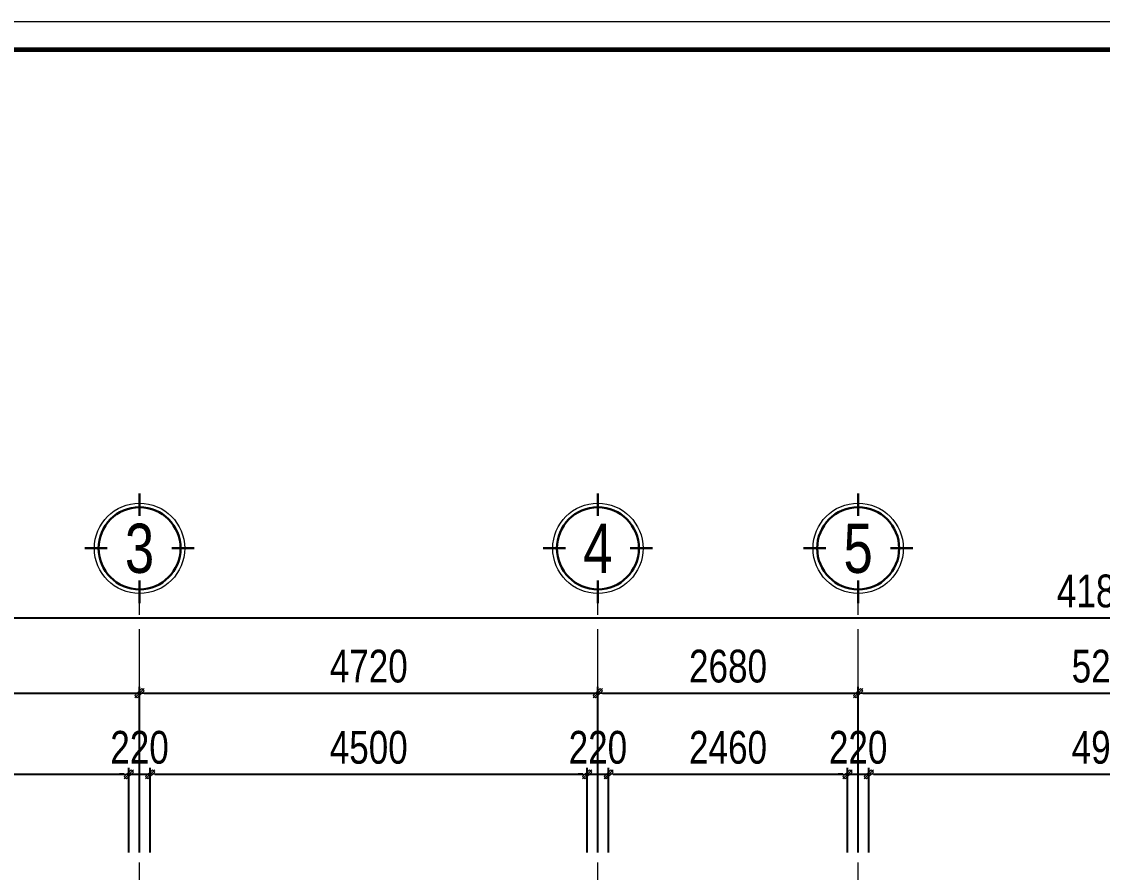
# Model space of a CAD drawing. Header units: millimetres. Extents: x 1109421 to 1726579, y -247837 to 144927.
# Drawn here: x 1557319 to 1568449, y -200406 to -191646 of the extents above; entities that cross this region are included whole.
import ezdxf
from ezdxf.enums import TextEntityAlignment as Align

# ---------------------------------------------------------------- set-up
doc = ezdxf.new("R2010")
doc.units = ezdxf.units.MM
doc.header["$LTSCALE"] = 600
doc.header["$MEASUREMENT"] = 0
doc.linetypes.add('CENTER', pattern=[2, 1.25, -0.25, 0.25, -0.25])
doc.layers.get('0').update_dxf_attribs({"lineweight": 0})
doc.layers.get('Defpoints').update_dxf_attribs({"lineweight": 0})
for name, color, linetype, lineweight in [('dim', 144, 'Continuous', 13), ('Khungten_LCDI', 7, 'Continuous', 25), ('LC ISO', 153, 'Continuous', 13), ('LC Text1', 3, 'Continuous', 20), ('truc', 76, 'CENTER', 9)]:
    doc.layers.add(name, color=color, linetype=linetype, lineweight=lineweight)
doc.styles.add('EG 1', font='VHAVANB.TTF')
doc.styles.add('HOATBIF', font='hoatbif.shx', dxfattribs={"width": 0.8})
doc.styles.add('Khungten', font='VHAVAN.TTF', dxfattribs={"width": 0.9, "height": 5000})
doc.styles.add('Tahoma', font='tahoma.ttf')
doc.styles.add('Title', font='VHBLACK.TTF')
doc.dimstyles.new('1-135', dxfattribs={"dimscale": 135, "dimtxt": 2.5, "dimasz": 0.35, "dimexe": 0.5, "dimexo": 0, "dimgap": 0.8, "dimtad": 1, "dimdec": 0, "dimzin": 0, "dimdsep": 46, "dimtxsty": 'HOATBIF', "dimblk1": 'DOT', "dimblk2": 'DOT', "dimsah": 1, "dimcen": -1, "dimdle": 1, "dimclrd": 256, "dimclre": 256, "dimclrt": 4, "dimadec": 3, "dimazin": 2, "dimtfac": 0.333333, "dimtdec": 0, "dimtix": 1, "dimtmove": 2, "dimatfit": 3, "dimldrblk": 'DOT', "dimfxl": 1, "dimtvp": 0.833333, "dimtolj": 1, "dimtzin": 0, "dimarcsym": 0})

# ---------------------------------------------------------------- blocks, each defined once
blk = doc.blocks.new('A$Cb3b0a436')
at = {"layer": 'Defpoints', "color": 0, "lineweight": 0}
blk.add_lwpolyline([(6.984, 0), (6.984, 297), (426.984, 297), (426.984, 0)], close=True, dxfattribs=at)
at = {"layer": 'Khungten_LCDI', "color": 5, "lineweight": 60}
blk.add_lwpolyline([(18.984, 2), (18.984, 295), (424.984, 295), (424.984, 2)], close=True, dxfattribs=at)
at = {"color": 7, "style": 'Khungten', "width": 0.8}
for tag, p in [('REVISION', (413.972, 41.037)), ('NGAYHT', (414.445, 32.406))]:
    blk.add_attdef(tag, text='', height=2, dxfattribs=at).set_placement(p, align=Align.CENTER)
at = {"layer": 'LC Text1', "style": 'Title', "width": 1.485915}
for tag, p, p2 in [('TENBANVE1', (388.111, 59.642), (422.376, 59.642)), ('TENBANVE2', (388.111, 52.875), (422.376, 52.875))]:
    blk.add_attdef(tag, text='', height=2.5, dxfattribs=at).set_placement(p, p2, align=Align.FIT)
at = {"layer": 'LC Text1', "style": 'Title', "width": 0.7}
blk.add_attdef('SOBANVE', text='', height=2.5, dxfattribs=at).set_placement((414.604, 9.538), align=Align.CENTER)
blk = doc.blocks.new('DOT')
at = {"layer": 'dim'}
for p, q in [((-3, 0), (3, 0)), ((-1, -1), (1, 1))]:
    blk.add_line(p, q, dxfattribs=at)
blk.add_lwpolyline([(0.5, 1), (-1, -0.5), (-0.5, -1), (1, 0.5)], close=True, dxfattribs=at)
blk = doc.blocks.new('*D1307')
at = {"layer": 'Defpoints', "color": 0, "transparency": 16777216}
for p in [(1558424, -199396), (1549104, -200201), (1558424, -200201)]:
    blk.add_point(p, dxfattribs=at)
at = {"layer": 'dim', "lineweight": -2, "transparency": 16777216}
for p, q in [((1549104, -200201), (1549104, -199329)), ((1549151, -199396), (1558377, -199396)), ((1558424, -200201), (1558424, -199329))]:
    blk.add_line(p, q, dxfattribs=at)
at = {"layer": 'dim', "lineweight": -2, "transparency": 16777216, "xscale": 47.25, "yscale": 47.25, "zscale": 47.25, "rotation": 180}
blk.add_blockref('DOT', (1549104, -199396), dxfattribs=at)
at = {"layer": 'dim', "lineweight": -2, "transparency": 16777216, "xscale": 47.25, "yscale": 47.25, "zscale": 47.25}
blk.add_blockref('DOT', (1558424, -199396), dxfattribs=at)
at = {"layer": 'dim', "color": 4, "transparency": 16777216, "insert": (1553764, -199120), "char_height": 337.5, "attachment_point": 5, "style": 'HOATBIF'}
blk.add_mtext('\\A1;9320', dxfattribs=at)
blk = doc.blocks.new('_Dot')
at = {"color": 0, "linetype": 'ByBlock', "lineweight": -2}
blk.add_line((-0.5, 0), (-1, 0), dxfattribs=at)
at = {"color": 0, "linetype": 'ByBlock', "const_width": 0.5}
blk.add_lwpolyline([(-0.25, 0, 1), (0.25, 0, 1)], format="xyb", close=True, dxfattribs=at)
blk = doc.blocks.new('*D1308')
at = {"layer": 'Defpoints', "color": 0, "transparency": 16777216}
for p in [(1558644, -199396), (1558424, -200201), (1558644, -200201)]:
    blk.add_point(p, dxfattribs=at)
at = {"layer": 'dim', "lineweight": -2, "transparency": 16777216}
for p, q in [((1558377, -199396), (1558329, -199396)), ((1558424, -200201), (1558424, -199329)), ((1558424, -199396), (1558644, -199396)), ((1558644, -200201), (1558644, -199329)), ((1558691, -199396), (1558738, -199396))]:
    blk.add_line(p, q, dxfattribs=at)
at = {"layer": 'dim', "lineweight": -2, "transparency": 16777216, "xscale": 47.25, "yscale": 47.25, "zscale": 47.25}
blk.add_blockref('DOT', (1558424, -199396), dxfattribs=at)
at = {"layer": 'dim', "lineweight": -2, "transparency": 16777216, "xscale": 47.25, "yscale": 47.25, "zscale": 47.25, "rotation": 180}
blk.add_blockref('DOT', (1558644, -199396), dxfattribs=at)
at = {"layer": 'dim', "color": 4, "transparency": 16777216, "insert": (1558534, -199120), "char_height": 337.5, "attachment_point": 5, "style": 'HOATBIF'}
blk.add_mtext('\\A1;220', dxfattribs=at)
blk = doc.blocks.new('*D1309')
at = {"layer": 'Defpoints', "color": 0, "transparency": 16777216}
for p in [(1563144, -199396), (1558644, -200201), (1563144, -200201)]:
    blk.add_point(p, dxfattribs=at)
at = {"layer": 'dim', "lineweight": -2, "transparency": 16777216}
for p, q in [((1558644, -200201), (1558644, -199329)), ((1558691, -199396), (1563097, -199396)), ((1563144, -200201), (1563144, -199329))]:
    blk.add_line(p, q, dxfattribs=at)
at = {"layer": 'dim', "lineweight": -2, "transparency": 16777216, "xscale": 47.25, "yscale": 47.25, "zscale": 47.25, "rotation": 180}
blk.add_blockref('DOT', (1558644, -199396), dxfattribs=at)
at = {"layer": 'dim', "lineweight": -2, "transparency": 16777216, "xscale": 47.25, "yscale": 47.25, "zscale": 47.25}
blk.add_blockref('DOT', (1563144, -199396), dxfattribs=at)
at = {"layer": 'dim', "color": 4, "transparency": 16777216, "insert": (1560894, -199120), "char_height": 337.5, "attachment_point": 5, "style": 'HOATBIF'}
blk.add_mtext('\\A1;4500', dxfattribs=at)
blk = doc.blocks.new('*D1310')
at = {"layer": 'Defpoints', "color": 0, "transparency": 16777216}
for p in [(1563364, -199396), (1563144, -200201), (1563364, -200201)]:
    blk.add_point(p, dxfattribs=at)
at = {"layer": 'dim', "lineweight": -2, "transparency": 16777216}
for p, q in [((1563097, -199396), (1563049, -199396)), ((1563144, -200201), (1563144, -199329)), ((1563144, -199396), (1563364, -199396)), ((1563364, -200201), (1563364, -199329)), ((1563411, -199396), (1563458, -199396))]:
    blk.add_line(p, q, dxfattribs=at)
at = {"layer": 'dim', "lineweight": -2, "transparency": 16777216, "xscale": 47.25, "yscale": 47.25, "zscale": 47.25}
blk.add_blockref('DOT', (1563144, -199396), dxfattribs=at)
at = {"layer": 'dim', "lineweight": -2, "transparency": 16777216, "xscale": 47.25, "yscale": 47.25, "zscale": 47.25, "rotation": 180}
blk.add_blockref('DOT', (1563364, -199396), dxfattribs=at)
at = {"layer": 'dim', "color": 4, "transparency": 16777216, "insert": (1563254, -199120), "char_height": 337.5, "attachment_point": 5, "style": 'HOATBIF'}
blk.add_mtext('\\A1;220', dxfattribs=at)
blk = doc.blocks.new('*D1311')
at = {"layer": 'Defpoints', "color": 0, "transparency": 16777216}
for p in [(1565824, -199396), (1563364, -200201), (1565824, -200201)]:
    blk.add_point(p, dxfattribs=at)
at = {"layer": 'dim', "lineweight": -2, "transparency": 16777216}
for p, q in [((1563364, -200201), (1563364, -199329)), ((1563411, -199396), (1565777, -199396)), ((1565824, -200201), (1565824, -199329))]:
    blk.add_line(p, q, dxfattribs=at)
at = {"layer": 'dim', "lineweight": -2, "transparency": 16777216, "xscale": 47.25, "yscale": 47.25, "zscale": 47.25, "rotation": 180}
blk.add_blockref('DOT', (1563364, -199396), dxfattribs=at)
at = {"layer": 'dim', "lineweight": -2, "transparency": 16777216, "xscale": 47.25, "yscale": 47.25, "zscale": 47.25}
blk.add_blockref('DOT', (1565824, -199396), dxfattribs=at)
at = {"layer": 'dim', "color": 4, "transparency": 16777216, "insert": (1564594, -199120), "char_height": 337.5, "attachment_point": 5, "style": 'HOATBIF'}
blk.add_mtext('\\A1;2460', dxfattribs=at)
blk = doc.blocks.new('*D1312')
at = {"layer": 'Defpoints', "color": 0, "transparency": 16777216}
for p in [(1566044, -199396), (1565824, -200201), (1566044, -200201)]:
    blk.add_point(p, dxfattribs=at)
at = {"layer": 'dim', "lineweight": -2, "transparency": 16777216}
for p, q in [((1565777, -199396), (1565729, -199396)), ((1565824, -200201), (1565824, -199329)), ((1565824, -199396), (1566044, -199396)), ((1566044, -200201), (1566044, -199329)), ((1566091, -199396), (1566138, -199396))]:
    blk.add_line(p, q, dxfattribs=at)
at = {"layer": 'dim', "lineweight": -2, "transparency": 16777216, "xscale": 47.25, "yscale": 47.25, "zscale": 47.25}
blk.add_blockref('DOT', (1565824, -199396), dxfattribs=at)
at = {"layer": 'dim', "lineweight": -2, "transparency": 16777216, "xscale": 47.25, "yscale": 47.25, "zscale": 47.25, "rotation": 180}
blk.add_blockref('DOT', (1566044, -199396), dxfattribs=at)
at = {"layer": 'dim', "color": 4, "transparency": 16777216, "insert": (1565934, -199120), "char_height": 337.5, "attachment_point": 5, "style": 'HOATBIF'}
blk.add_mtext('\\A1;220', dxfattribs=at)
blk = doc.blocks.new('*D1313')
at = {"layer": 'Defpoints', "color": 0, "transparency": 16777216}
for p in [(1571024, -199396), (1566044, -200201), (1571024, -200201)]:
    blk.add_point(p, dxfattribs=at)
at = {"layer": 'dim', "lineweight": -2, "transparency": 16777216}
for p, q in [((1566044, -200201), (1566044, -199329)), ((1566091, -199396), (1570977, -199396)), ((1571024, -200201), (1571024, -199329))]:
    blk.add_line(p, q, dxfattribs=at)
at = {"layer": 'dim', "lineweight": -2, "transparency": 16777216, "xscale": 47.25, "yscale": 47.25, "zscale": 47.25, "rotation": 180}
blk.add_blockref('DOT', (1566044, -199396), dxfattribs=at)
at = {"layer": 'dim', "lineweight": -2, "transparency": 16777216, "xscale": 47.25, "yscale": 47.25, "zscale": 47.25}
blk.add_blockref('DOT', (1571024, -199396), dxfattribs=at)
at = {"layer": 'dim', "color": 4, "transparency": 16777216, "insert": (1568534, -199120), "char_height": 337.5, "attachment_point": 5, "style": 'HOATBIF'}
blk.add_mtext('\\A1;4980', dxfattribs=at)
blk = doc.blocks.new('*D1325')
at = {"layer": 'Defpoints', "color": 0, "transparency": 16777216}
for p in [(1558534, -198561), (1552534, -200201), (1558534, -200201)]:
    blk.add_point(p, dxfattribs=at)
at = {"layer": 'dim', "lineweight": -2, "transparency": 16777216}
for p, q in [((1552534, -200201), (1552534, -198494)), ((1558534, -200201), (1558534, -198494)), ((1552581, -198561), (1558487, -198561))]:
    blk.add_line(p, q, dxfattribs=at)
at = {"layer": 'dim', "lineweight": -2, "transparency": 16777216, "xscale": 47.25, "yscale": 47.25, "zscale": 47.25, "rotation": 180}
blk.add_blockref('DOT', (1552534, -198561), dxfattribs=at)
at = {"layer": 'dim', "lineweight": -2, "transparency": 16777216, "xscale": 47.25, "yscale": 47.25, "zscale": 47.25}
blk.add_blockref('DOT', (1558534, -198561), dxfattribs=at)
at = {"layer": 'dim', "color": 4, "transparency": 16777216, "insert": (1555534, -198284), "char_height": 337.5, "attachment_point": 5, "style": 'HOATBIF'}
blk.add_mtext('\\A1;6000', dxfattribs=at)
blk = doc.blocks.new('*D1326')
at = {"layer": 'Defpoints', "color": 0, "transparency": 16777216}
for p in [(1563254, -198561), (1558534, -200201), (1563254, -200201)]:
    blk.add_point(p, dxfattribs=at)
at = {"layer": 'dim', "lineweight": -2, "transparency": 16777216}
for p, q in [((1558534, -200201), (1558534, -198494)), ((1563254, -200201), (1563254, -198494)), ((1558581, -198561), (1563207, -198561))]:
    blk.add_line(p, q, dxfattribs=at)
at = {"layer": 'dim', "lineweight": -2, "transparency": 16777216, "xscale": 47.25, "yscale": 47.25, "zscale": 47.25, "rotation": 180}
blk.add_blockref('DOT', (1558534, -198561), dxfattribs=at)
at = {"layer": 'dim', "lineweight": -2, "transparency": 16777216, "xscale": 47.25, "yscale": 47.25, "zscale": 47.25}
blk.add_blockref('DOT', (1563254, -198561), dxfattribs=at)
at = {"layer": 'dim', "color": 4, "transparency": 16777216, "insert": (1560894, -198284), "char_height": 337.5, "attachment_point": 5, "style": 'HOATBIF'}
blk.add_mtext('\\A1;4720', dxfattribs=at)
blk = doc.blocks.new('*D1327')
at = {"layer": 'Defpoints', "color": 0, "transparency": 16777216}
for p in [(1565934, -198561), (1563254, -200201), (1565934, -200201)]:
    blk.add_point(p, dxfattribs=at)
at = {"layer": 'dim', "lineweight": -2, "transparency": 16777216}
for p, q in [((1563254, -200201), (1563254, -198494)), ((1565934, -200201), (1565934, -198494)), ((1563301, -198561), (1565887, -198561))]:
    blk.add_line(p, q, dxfattribs=at)
at = {"layer": 'dim', "lineweight": -2, "transparency": 16777216, "xscale": 47.25, "yscale": 47.25, "zscale": 47.25, "rotation": 180}
blk.add_blockref('DOT', (1563254, -198561), dxfattribs=at)
at = {"layer": 'dim', "lineweight": -2, "transparency": 16777216, "xscale": 47.25, "yscale": 47.25, "zscale": 47.25}
blk.add_blockref('DOT', (1565934, -198561), dxfattribs=at)
at = {"layer": 'dim', "color": 4, "transparency": 16777216, "insert": (1564594, -198284), "char_height": 337.5, "attachment_point": 5, "style": 'HOATBIF'}
blk.add_mtext('\\A1;2680', dxfattribs=at)
blk = doc.blocks.new('KyHieu TrucDinhVi')
at = {"color": 7, "lineweight": 30}
for p, q in [((0, 2.364), (0, 4)), ((-2.364, 0), (-4, 0)), ((2.364, 0), (4, 0)), ((0, -2.364), (0, -4))]:
    blk.add_line(p, q, dxfattribs=at)
blk.add_circle((0, 0), 3.3)
blk.add_circle((0, 0), 3, dxfattribs=at)
at = {"ltscale": 20, "style": 'Tahoma'}
blk.add_attdef('AA', text='', height=3, dxfattribs=at).set_placement((0, 0), align=Align.MIDDLE_CENTER)
blk = doc.blocks.new('*D1330')
at = {"layer": 'Defpoints', "color": 0, "transparency": 16777216}
for p in [(1571134, -198561), (1565934, -200201), (1571134, -200201)]:
    blk.add_point(p, dxfattribs=at)
at = {"layer": 'dim', "lineweight": -2, "transparency": 16777216}
for p, q in [((1565934, -200201), (1565934, -198494)), ((1571134, -200201), (1571134, -198494)), ((1565981, -198561), (1571087, -198561))]:
    blk.add_line(p, q, dxfattribs=at)
at = {"layer": 'dim', "lineweight": -2, "transparency": 16777216, "xscale": 47.25, "yscale": 47.25, "zscale": 47.25, "rotation": 180}
blk.add_blockref('DOT', (1565934, -198561), dxfattribs=at)
at = {"layer": 'dim', "lineweight": -2, "transparency": 16777216, "xscale": 47.25, "yscale": 47.25, "zscale": 47.25}
blk.add_blockref('DOT', (1571134, -198561), dxfattribs=at)
at = {"layer": 'dim', "color": 4, "transparency": 16777216, "insert": (1568534, -198284), "char_height": 337.5, "attachment_point": 5, "style": 'HOATBIF'}
blk.add_mtext('\\A1;5200', dxfattribs=at)
blk = doc.blocks.new('*D1331')
at = {"layer": 'Defpoints', "color": 0, "transparency": 16777216}
for p in [(1588334, -197786), (1546534, -200201), (1588334, -200201)]:
    blk.add_point(p, dxfattribs=at)
at = {"layer": 'dim', "lineweight": -2, "transparency": 16777216}
for p, q in [((1546534, -200201), (1546534, -197719)), ((1588334, -200201), (1588334, -197719)), ((1546581, -197786), (1588287, -197786))]:
    blk.add_line(p, q, dxfattribs=at)
at = {"layer": 'dim', "lineweight": -2, "transparency": 16777216, "xscale": 47.25, "yscale": 47.25, "zscale": 47.25, "rotation": 180}
blk.add_blockref('DOT', (1546534, -197786), dxfattribs=at)
at = {"layer": 'dim', "lineweight": -2, "transparency": 16777216, "xscale": 47.25, "yscale": 47.25, "zscale": 47.25}
blk.add_blockref('DOT', (1588334, -197786), dxfattribs=at)
at = {"layer": 'dim', "color": 4, "transparency": 16777216, "insert": (1568483, -197510), "char_height": 337.5, "attachment_point": 5, "style": 'HOATBIF'}
blk.add_mtext('\\A1;41800', dxfattribs=at)

msp = doc.modelspace()

# ---------------------------------------------------------------- linework, layer by layer
at = {"layer": 'truc'}
for p, q in [((1558533.8, -217852.6), (1558533.8, -197632.2)), ((1563253.8, -217852.6), (1563253.8, -197632.2)), ((1565933.8, -217852.6), (1565933.8, -197632.2))]:
    msp.add_line(p, q, dxfattribs=at)

# ---------------------------------------------------------------- block references
at = {"xscale": 143.35021493995, "yscale": 143.35021493995, "zscale": 143.35021493995}
msp.add_blockref('A$Cb3b0a436', (1539916.7, -234220.8), dxfattribs=at)
at = {"layer": 'LC ISO'}
ref = msp.add_blockref('KyHieu TrucDinhVi', (1558533.8, -197068.8), dxfattribs=dict(at, xscale=140.8352653944289, yscale=140.8352653944289, zscale=140.8352653944289))
ref.add_attrib('AA', '3', dxfattribs={"layer": '0', "ltscale": 20, "height": 507, "style": 'EG 1', "width": 0.8}).set_placement((1558533.8, -197068.8), align=Align.MIDDLE_CENTER)
ref = msp.add_blockref('KyHieu TrucDinhVi', (1563253.8, -197068.8), dxfattribs=dict(at, xscale=140.8352653944289, yscale=140.8352653944289, zscale=140.8352653944289))
ref.add_attrib('AA', '4', dxfattribs={"layer": '0', "ltscale": 20, "height": 507, "style": 'EG 1', "width": 0.8}).set_placement((1563253.8, -197068.8), align=Align.MIDDLE_CENTER)
ref = msp.add_blockref('KyHieu TrucDinhVi', (1565933.8, -197068.8), dxfattribs=dict(at, xscale=140.8352653944289, yscale=140.8352653944289, zscale=140.8352653944289))
ref.add_attrib('AA', '5', dxfattribs={"layer": '0', "ltscale": 20, "height": 507, "style": 'EG 1', "width": 0.8}).set_placement((1565933.8, -197068.8), align=Align.MIDDLE_CENTER)

# ---------------------------------------------------------------- dimensions: what is measured, and where the dimension line sits
at = {"layer": 'dim'}
dim = msp.add_linear_dim(base=(1588333.8, -197786.4), p1=(1546533.8, -200200.8), p2=(1588333.8, -200200.8), dimstyle='1-135', dxfattribs=at)
dim.commit()
dim.dimension.update_dxf_attribs({"geometry": '*D1331', "text_midpoint": (1568483.4, -197509.7), "dimtype": 160})
for base, p1, p2, picture, middle in [((1558533.8, -198561.1), (1552533.8, -200200.8), (1558533.8, -200200.8), '*D1325', (1555533.8, -198284.4)), ((1563253.8, -198561.1), (1558533.8, -200200.8), (1563253.8, -200200.8), '*D1326', (1560893.8, -198284.4)), ((1565933.8, -198561.1), (1563253.8, -200200.8), (1565933.8, -200200.8), '*D1327', (1564593.8, -198284.4)), ((1571133.8, -198561.1), (1565933.8, -200200.8), (1571133.8, -200200.8), '*D1330', (1568533.8, -198284.4)), ((1558423.8, -199396.5), (1549103.8, -200200.8), (1558423.8, -200200.8), '*D1307', (1553763.8, -199119.7)), ((1558643.8, -199396.5), (1558423.8, -200200.8), (1558643.8, -200200.8), '*D1308', (1558533.8, -199119.7)), ((1563143.8, -199396.5), (1558643.8, -200200.8), (1563143.8, -200200.8), '*D1309', (1560893.8, -199119.7)), ((1563363.8, -199396.5), (1563143.8, -200200.8), (1563363.8, -200200.8), '*D1310', (1563253.8, -199119.7)), ((1565823.8, -199396.5), (1563363.8, -200200.8), (1565823.8, -200200.8), '*D1311', (1564593.8, -199119.7)), ((1566043.8, -199396.5), (1565823.8, -200200.8), (1566043.8, -200200.8), '*D1312', (1565933.8, -199119.7)), ((1571023.8, -199396.5), (1566043.8, -200200.8), (1571023.8, -200200.8), '*D1313', (1568533.8, -199119.7))]:
    dim = msp.add_linear_dim(base=base, p1=p1, p2=p2, dimstyle='1-135', dxfattribs=at)
    dim.commit()
    dim.dimension.update_dxf_attribs({"geometry": picture, "text_midpoint": middle})

doc.saveas('drawing.dxf')
